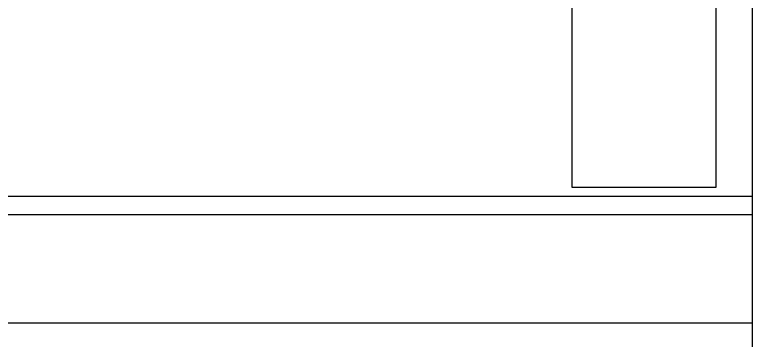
# Model space of a CAD drawing. Header units: millimetres. Extents: x -33000 to 294000, y 0 to 42408.
# Drawn here: x 105578 to 106395, y 14145 to 14505 of the extents above; entities that cross this region are included whole.
import ezdxf

# ---------------------------------------------------------------- set-up
doc = ezdxf.new("R2010")
doc.units = ezdxf.units.MM
doc.header["$LTSCALE"] = 50
doc.layers.add('arch', color=8, linetype='Continuous')

msp = doc.modelspace()

# ---------------------------------------------------------------- linework, layer by layer
at = {"layer": 'arch'}
for p, q in [((106395, 18103.96), (106395, 10413.96)), ((106395, 17323.96), (106395, 10633.96)), ((106195, 15773.96), (106195, 14313.96)), ((106355, 14313.96), (106355, 15773.96)), ((106195, 14313.96), (106355, 14313.96)), ((104845, 14303.96), (106395, 14303.96)), ((104825, 14283.96), (106395, 14283.96)), ((104705, 14163.96), (106395, 14163.96))]:
    msp.add_line(p, q, dxfattribs=at)

doc.saveas('drawing.dxf')
